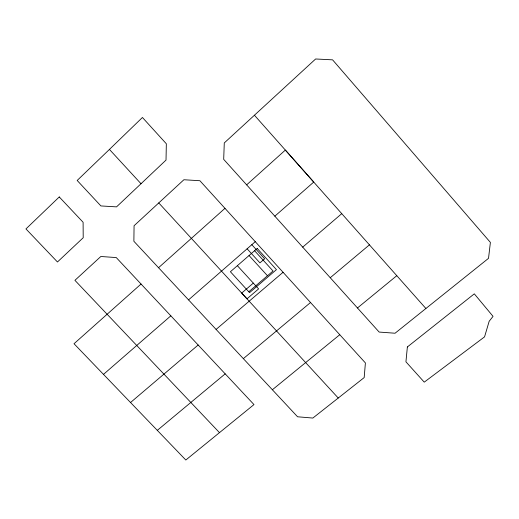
<?xml version="1.0" encoding="UTF-8"?>
<svg xmlns="http://www.w3.org/2000/svg" width="519" height="519" viewBox="0 0 519 519"><rect width="100%" height="100%" fill="white"/><g stroke="black" fill="none" stroke-linecap="round" stroke-linejoin="round"><path stroke-width="0.78" d="M109.431 149.42L142.433 117.476L166.339 143.776L166.022 160.086L116.535 206.873L100.9 205.933L77.175 180.469L109.431 149.42L141.012 183.726M158.762 202.929L134.071 225.739L133.876 241.264L297.575 416.783L312.853 418.055L364.176 377.585L365.402 362.93L199.899 180.729L183.895 179.743L158.762 202.929L338.252 398.028M246.648 184.855L285.353 150.082L313.748 182.065L274.843 216.176M158.542 267.726L224.974 208.333M141.045 284.036L74.016 343.727L185.815 460.016L253.979 404.586L116.262 257.573L100.842 256.49L74.924 280.331L219.472 432.625M188.546 299.878L255.27 241.685M103.482 374.387L170.835 315.831M253.317 283.115L241.705 293.079L246.986 298.827L258.611 288.895L237.371 265.689M248.783 291.769L273.033 271.002L254.582 250.729M302.707 247.135L341.762 213.646M216.092 329.416L283.063 272.28M130.541 402.517L198.167 345.005M330.246 277.73L369.437 244.851M243.333 358.642L310.524 302.519M225.188 373.855L157.296 430.368M357.461 307.968L396.788 275.693M272.378 389.756L339.77 334.723M425.898 308.5L395.056 333.23L379.155 332.063L223.689 159.352L224.279 142.939L315.623 58.984L332.582 59.841L490.39 242.405L488.522 258.332L425.898 308.5L254.427 115.224M247.122 248.796L259.935 262.867L264.651 258.799L251.825 244.689M249.049 255.536L267.48 275.758M407.37 346.952L405.936 361.814L424.244 382.146L484.558 336.863L489.158 321.293L493.05 316.363L474.308 293.845L407.37 346.952M59.263 196.954L25.95 228.924L57.46 261.985L83.202 237.747L83.098 222.268L59.263 196.954M257.197 248.458L230.404 271.742L249.574 292.632L276.445 269.64L257.197 248.458"/></g></svg>
